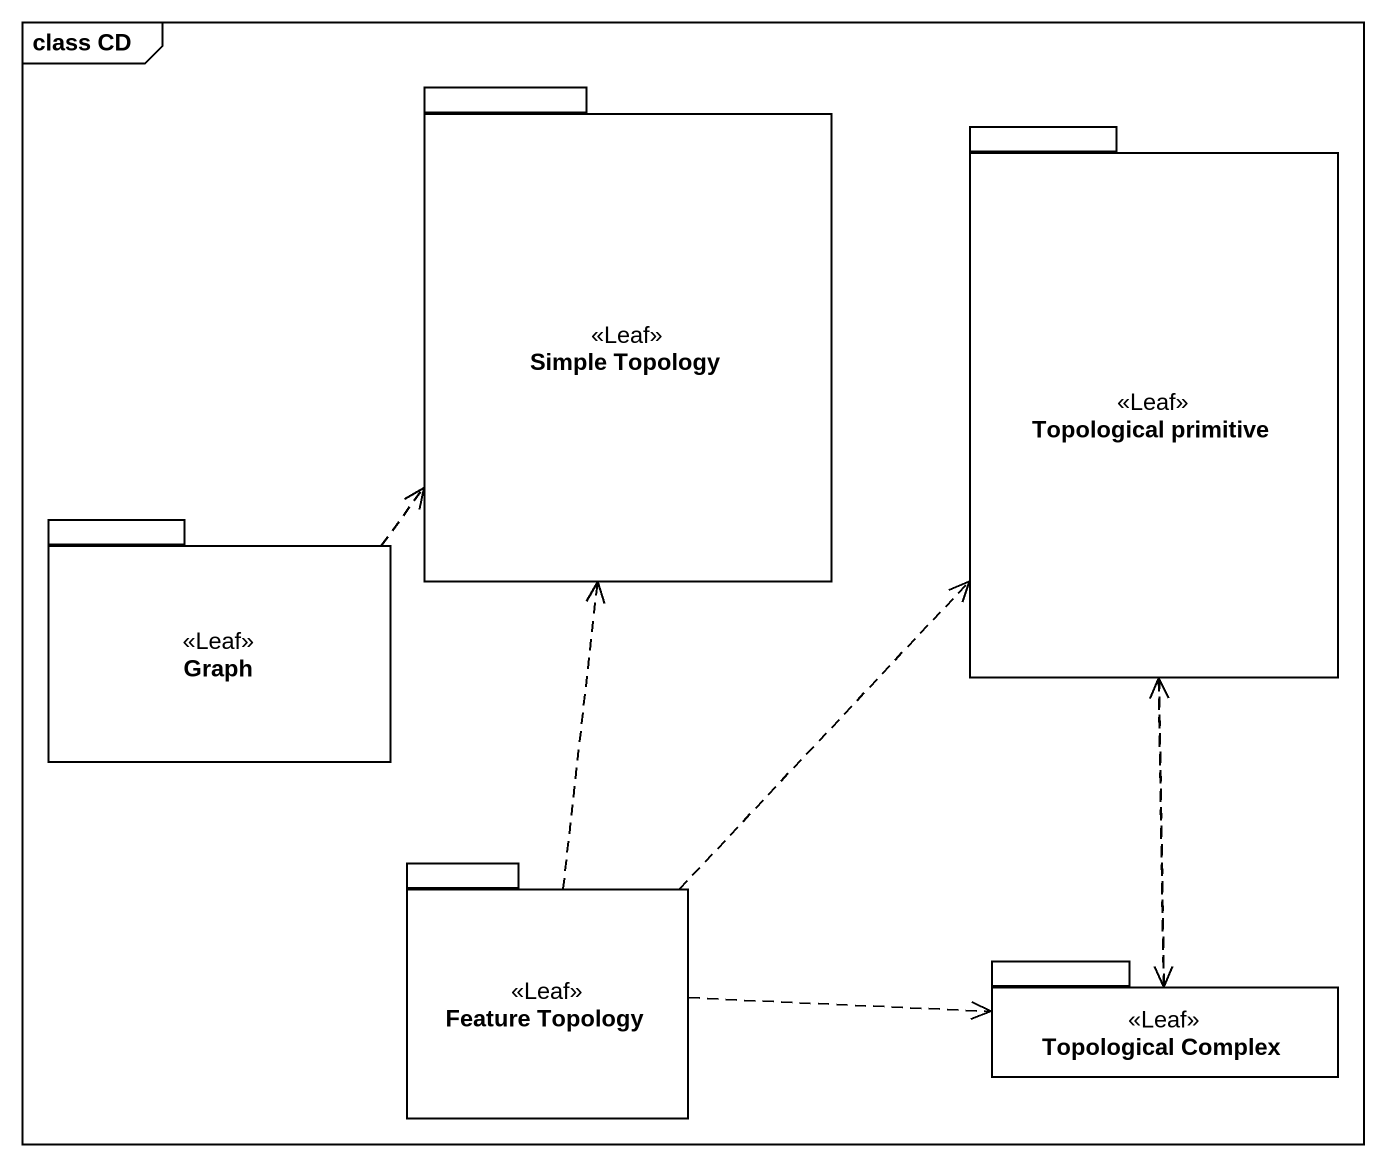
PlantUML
@startuml
mainframe class CD
package "Simple Topology" as Simple_Topology <<Leaf>> {
}
package "Topological primitive" as Topological_primitive <<Leaf>> {
}
package Graph <<Leaf>> {
}
package "Feature Topology" as Feature_Topology <<Leaf>> {
}
package "Topological Complex" as Topological_Complex <<Leaf>> {
}
Topological_primitive ..> Topological_Complex
Graph .up.> Simple_Topology
Feature_Topology .up.> Simple_Topology
Feature_Topology .up.> Topological_primitive
Feature_Topology .right.> Topological_Complex
Topological_Complex .up.> Topological_primitive
@enduml
